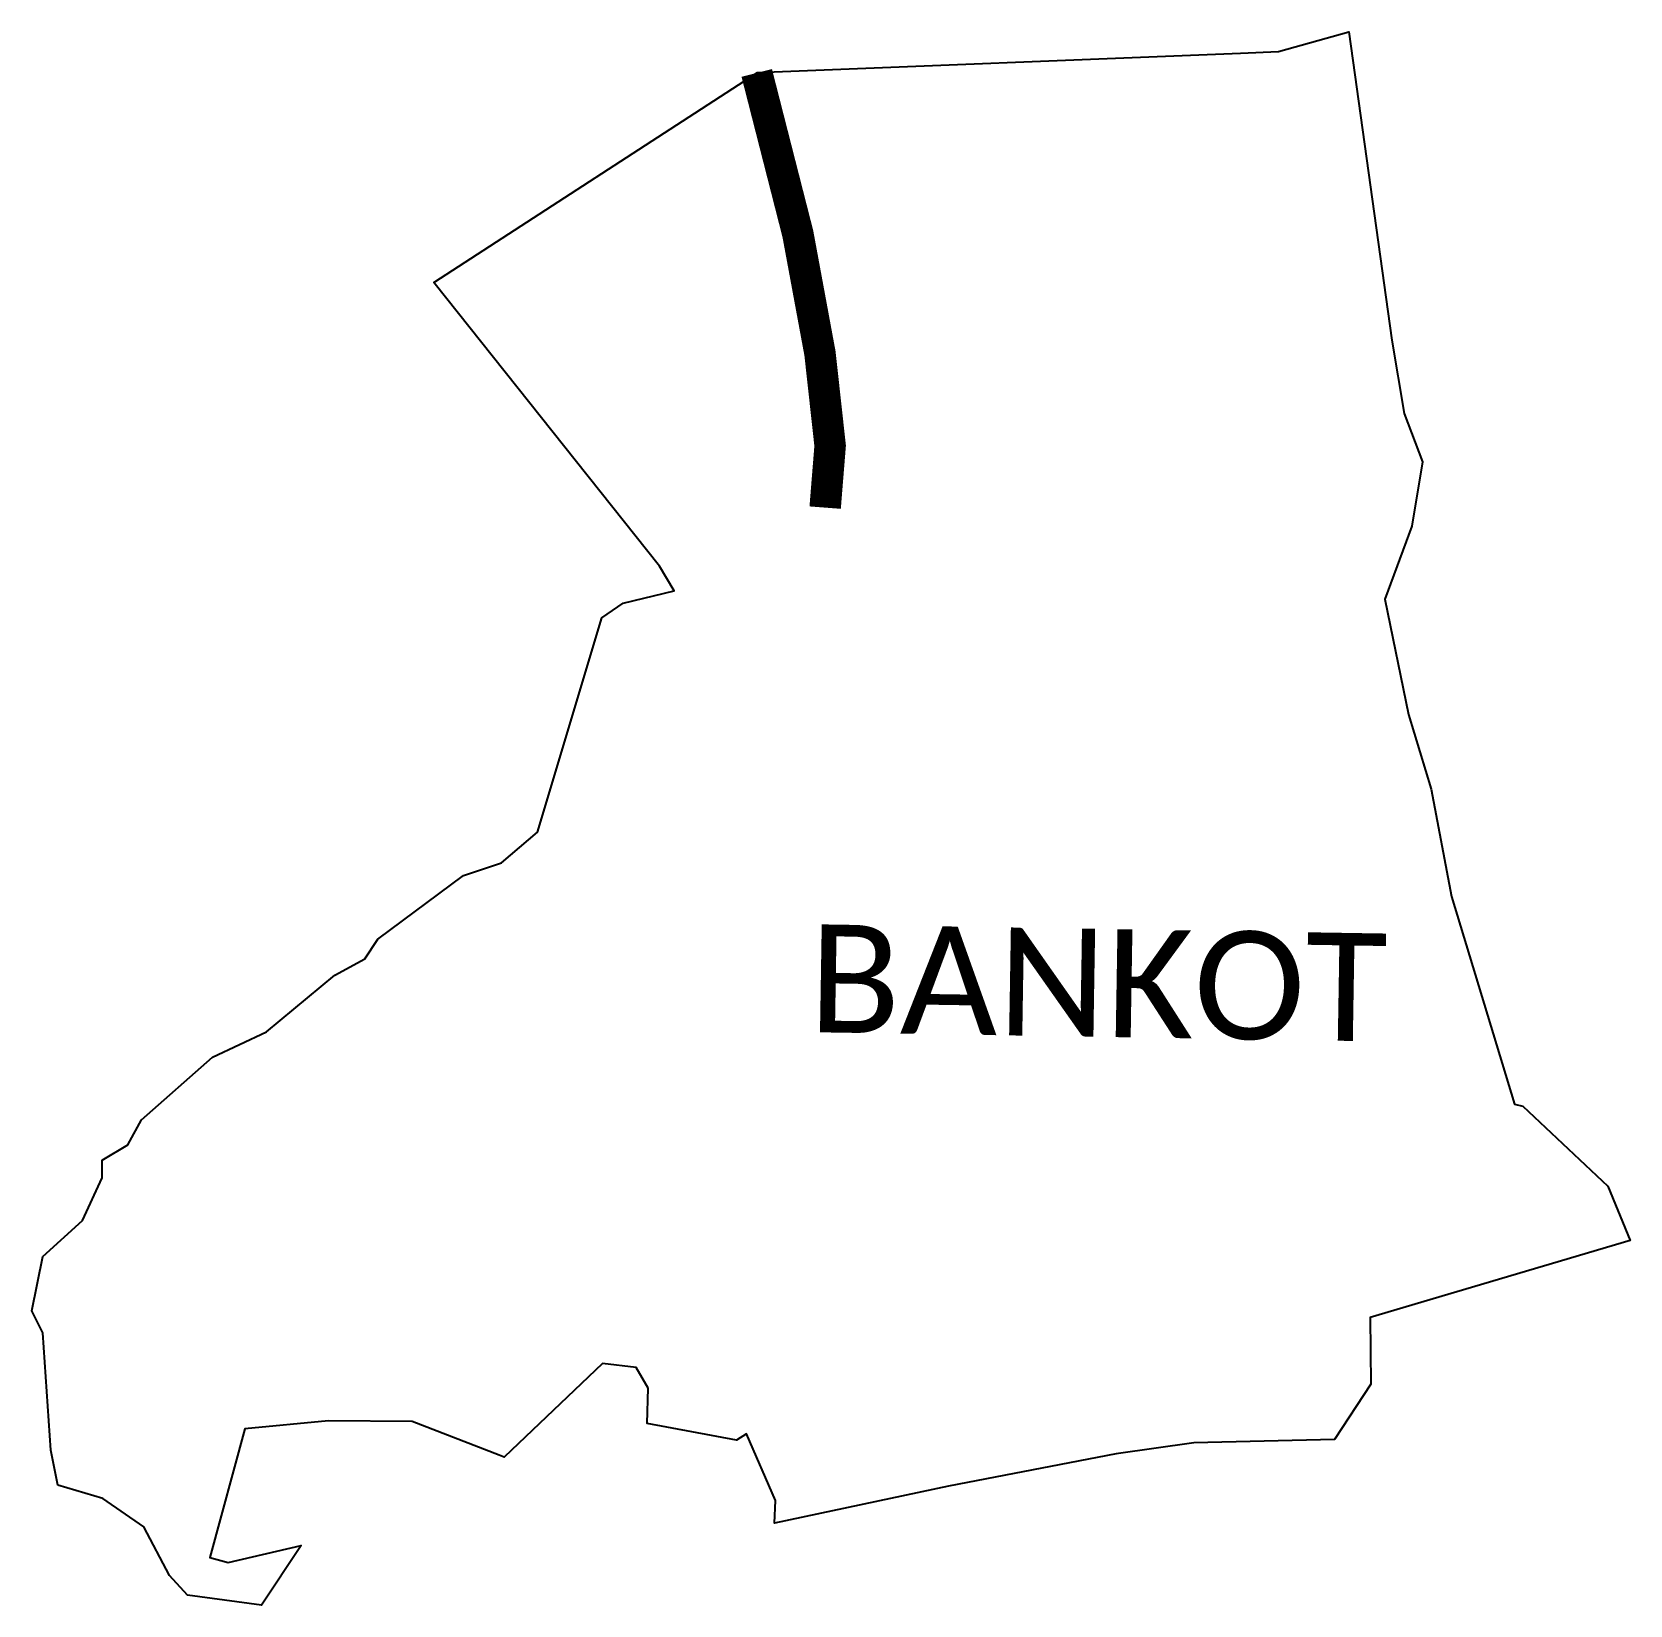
# Model space of a CAD drawing. Header units: metres. Extents: x 291467 to 294010, y 1987263 to 1989765.
import ezdxf

# ---------------------------------------------------------------- set-up
doc = ezdxf.new("R2010")
doc.units = ezdxf.units.M
doc.layers.add('UNPROTECTED DUE TO CREEK', color=150, linetype='Continuous')
doc.layers.add('VILLAGE NAME', color=250, linetype='Continuous')
doc.styles.get("Standard").update_dxf_attribs({"font": 'simplex.shx'})

msp = doc.modelspace()

# ---------------------------------------------------------------- linework, layer by layer
at = {"color": 3, "flags": 128}
msp.add_lwpolyline([(293679.2, 1989081.6), (293662.4, 1988979)], dxfattribs=at)
at = {"color": 3}
for points in [[(293657.2, 1988679.3, 0), (293693, 1988560.8, 0), (293725.5, 1988389.8, 0), (293825.9, 1988059.3, 0), (293839.1, 1988056.5, 0), (293974.2, 1987929.1, 0), (294009.7, 1987842.5, 0), (293595.9, 1987720, 0), (293597.2, 1987614, 0), (293539.2, 1987525.9, 0), (293315.4, 1987520.4, 0), (293191.8, 1987502.9, 0), (292925.4, 1987451.6, 0), (292648, 1987392.9, 0), (292649.7, 1987428.9, 0), (292603.6, 1987535.1, 0), (292587.6, 1987524.7, 0), (292445.8, 1987551.2, 0), (292447, 1987607.8, 0), (292428.2, 1987640.7, 0), (292374.4, 1987646.8, 0), (292218.1, 1987497.8, 0), (292210, 1987501.1, 0), (292071.9, 1987554.7, 0), (291938.7, 1987555.5, 0), (291805.3, 1987543, 0), (291749.5, 1987338, 0), (291779, 1987330, 0), (291895.2, 1987357.4, 0), (291832, 1987262.5, 0), (291713.9, 1987278.2, 0), (291685.3, 1987309.5, 0), (291644.8, 1987386.7, 0), (291579.3, 1987432, 0), (291507.9, 1987453.2, 0), (291496.6, 1987508.8, 0), (291483.8, 1987695.7, 0), (291466.6, 1987730.8, 0), (291484.1, 1987816.9, 0), (291547.3, 1987874.4, 0), (291578.3, 1987942.2, 0), (291578.5, 1987970.1, 0), (291619.1, 1987994.6, 0), (291641.2, 1988034.4, 0), (291754, 1988134.4, 0), (291840, 1988174.3, 0), (291948.6, 1988264.8, 0), (291996.5, 1988290.9, 0), (292017.1, 1988322.2, 0), (292153.3, 1988423.5, 0), (292213.6, 1988443.2, 0), (292271.1, 1988492.4, 0), (292373.4, 1988833.2, 0), (292407.6, 1988856.5, 0), (292488.6, 1988876.4, 0), (292465.2, 1988915.3, 0), (292106.1, 1989366.6, 0), (292621.2, 1989700.9, 0), (293389.7, 1989731.8, 0), (293450.2, 1989734.2, 0), (293562.4, 1989765.4, 0), (293630.4, 1989275.2, 0), (293650.2, 1989158.5, 0), (293679.2, 1989081.6, 0)], [(293662.4, 1988979, 0), (293619.7, 1988863.1, 0), (293657.2, 1988679.3, 0)]]:
    msp.add_polyline3d(points, dxfattribs=at)
at = {"layer": 'UNPROTECTED DUE TO CREEK', "const_width": 50, "flags": 128}
msp.add_lwpolyline([(292620, 1989700.2), (292685.4, 1989444.3), (292720.6, 1989254.1), (292736.8, 1989107), (292729.9, 1989021.6), (292728.9, 1989008.6)], dxfattribs=at)

# ---------------------------------------------------------------- texts
at = {"layer": 'VILLAGE NAME', "insert": (292704.6, 1988345.8), "char_height": 171.752, "attachment_point": 1, "rotation": 359.0691}
msp.add_mtext_dynamic_manual_height_columns('{\\fCalibri|b0|i0|c0|p34;BANKOT}', width=1471.541, gutter_width=858.8, heights=[151.6], dxfattribs=at)

doc.saveas('drawing.dxf')
